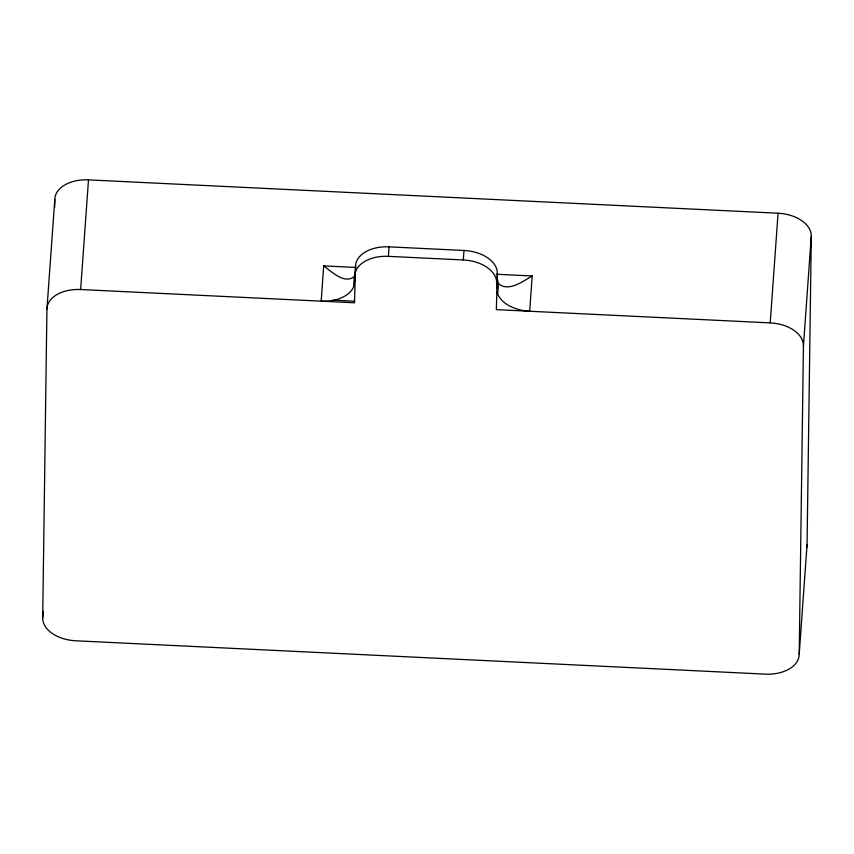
<?xml version="1.0" encoding="UTF-8"?>
<svg xmlns="http://www.w3.org/2000/svg" width="854" height="854" viewBox="0 0 854 854"><rect width="100%" height="100%" fill="white"/><g stroke="black" fill="none" stroke-linecap="round" stroke-linejoin="round"><path stroke-width="1.28" d="M42.7 617.986L46.938 309.116L54.805 199.462A33.455 21.19 4.1 0 1 88.496 179.874L778.069 213.233A33.573 21.265 4.1 0 1 811.3 236.142L807.062 544.724L799.205 654.388A33.712 21.35 4.1 0 1 765.248 674.126L75.75 640.778A33.391 21.158 4.1 0 1 42.7 617.986L43.17 611.379M54.688 207.447L54.805 199.462M496.633 288.471L497.391 273.493A33.744 21.371 4.1 0 0 464 250.468L389.061 246.849A33.274 21.083 4.1 0 0 355.552 266.331L354.495 302.775L80.639 289.527A33.455 21.19 4.1 0 0 46.938 309.116M354.794 281.606L355.552 266.331M497.391 273.493L496.345 309.639L770.212 322.887A33.573 21.265 4.1 0 1 803.443 345.795L799.205 654.388M80.639 289.527L88.496 179.874M355.574 267.43L323.698 265.893L321.168 301.163A33.381 21.147 4.1 0 0 353.577 287.029L354.325 276.653L355.467 272.106M354.869 275.842A33.274 21.083 4.1 0 1 388.389 256.349L389.061 246.849M496.708 282.994A33.744 21.371 4.1 0 0 463.316 259.968L464 250.468M496.345 274.241L532.202 275.981L529.672 311.251A33.381 21.147 4.1 0 1 497.69 294L498.437 283.624L497.316 278.97M770.212 322.887L778.069 213.233M803.443 345.795L811.3 236.142M354.325 276.653C344.29 284.435 331.726 271.625 323.698 265.893M532.202 275.981C522.883 281.297 508.578 292.303 498.437 283.624M388.389 256.349L463.316 259.968M333.37 300.181L354.677 301.216M496.59 291.822L497.69 294M807.062 544.724A33.712 21.35 4.1 0 1 806.742 547.499"/></g></svg>
